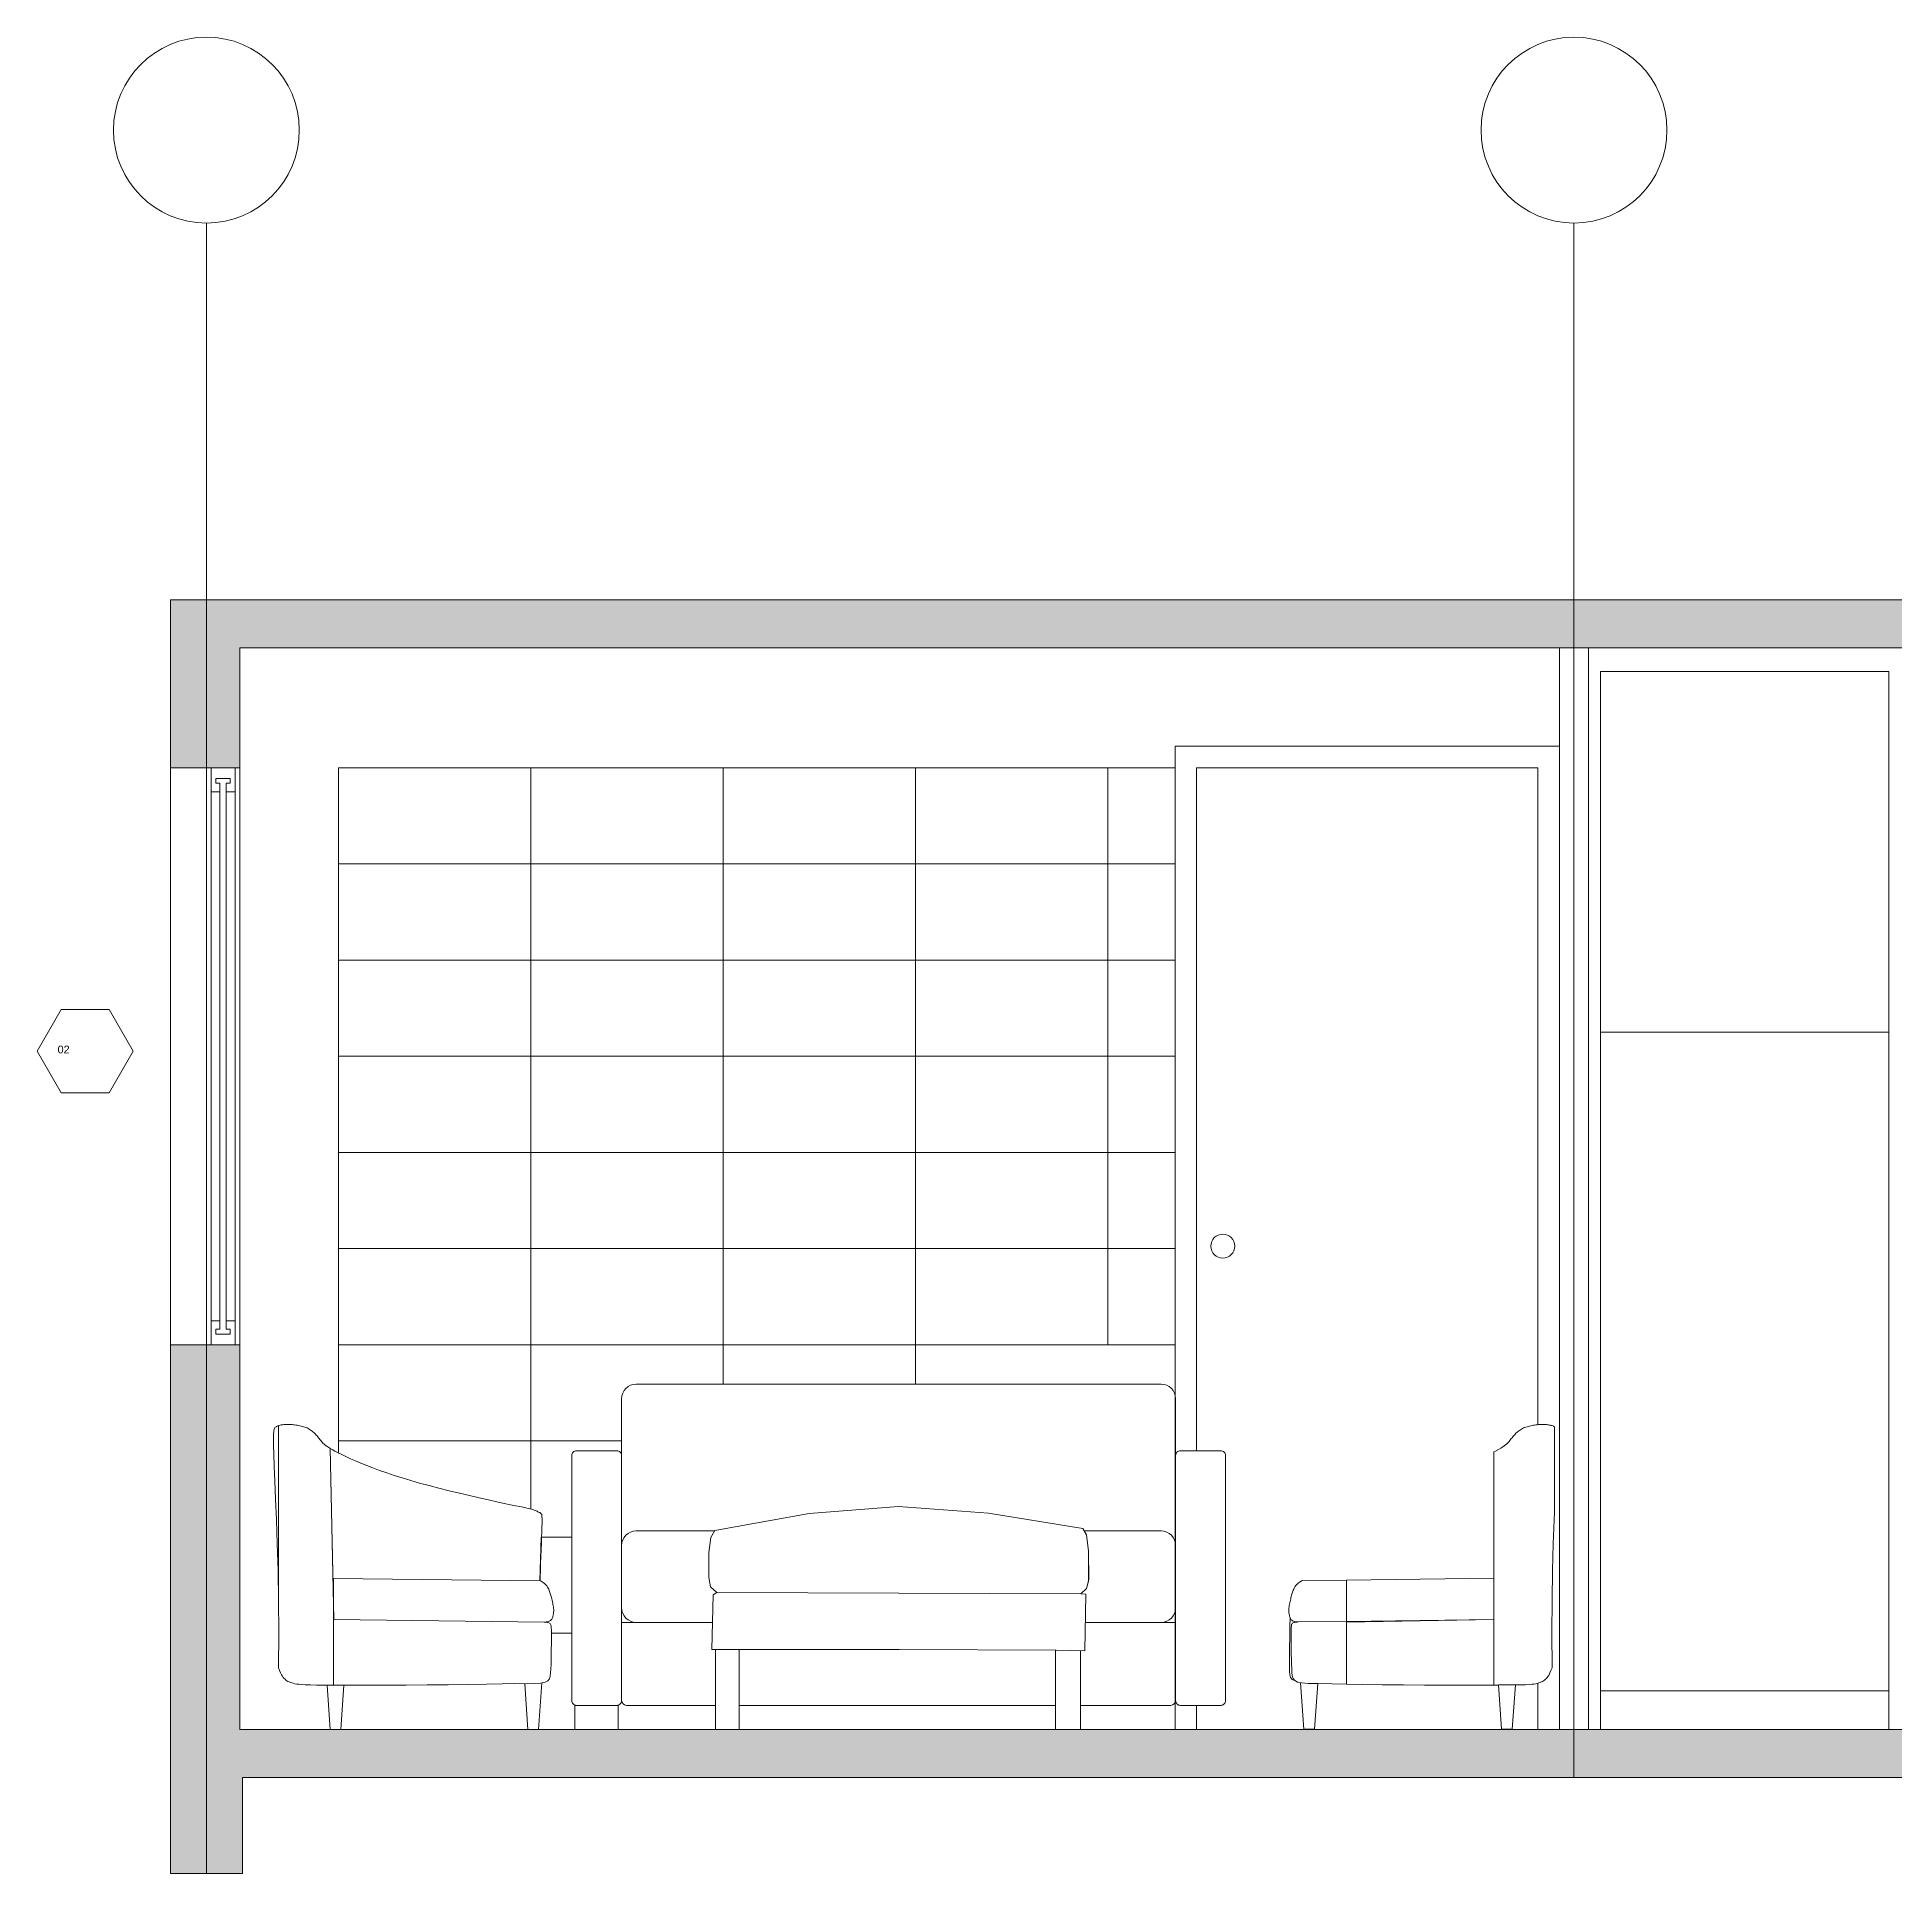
# Model space of a CAD drawing. Header units: centimetres. Extents: x -16179 to 12840, y -10704 to 3856.
# Drawn here: x -8475.9 to -8089.4, y -7590.4 to -7208.2 of the extents above; entities that cross this region are included whole.
import ezdxf

# ---------------------------------------------------------------- set-up
doc = ezdxf.new("R2010")
doc.units = ezdxf.units.CM
doc.header["$MEASUREMENT"] = 0
for name, color, linetype, lineweight in [('A-ELEV-MBE1_Num_Penna__7_Num_Penna__7_Num_Penna__7_Num_Penna__7_Num_Penna__7_Num_Penna__7_Num_Penna__7_Num_Penna__7_Num_Penna__7_Num_Penna__7_Num_Penna__7', 7, 'Continuous', 18), ('A-SECT-MCUT_Num_Penna__7_Num_Penna__7_Num_Penna__7_Num_Penna__7_Num_Penna__7_Num_Penna__7_Num_Penna__7_Num_Penna__7_Num_Penna__7_Num_Penna__7', 7, 'Continuous', 18), ('AA - linee quote_Num_Penna__3_Num_Penna__3_Num_Penna__3_Num_Penna__3_Num_Penna__3_Num_Penna__3_Num_Penna__3_Num_Penna__3_Num_Penna__3_Num_Penna__3', 3, 'Continuous', 18), ('AA - montanti_Num_Penna__7_Num_Penna__7_Num_Penna__7_Num_Penna__7_Num_Penna__7_Num_Penna__7_Num_Penna__7_Num_Penna__7_Num_Penna__7_Num_Penna__7', 7, 'Continuous', 18), ('AA - pareti sezionate_Num_Penna__7_Num_Penna__7_Num_Penna__7_Num_Penna__7_Num_Penna__7_Num_Penna__7_Num_Penna__7_Num_Penna__7_Num_Penna__7_Num_Penna__7', 7, 'Continuous', 18), ('AA - perimetri giardino_Num_Penna__6_Num_Penna__6_Num_Penna__6_Num_Penna__6_Num_Penna__6_Num_Penna__6_Num_Penna__6_Num_Penna__6_Num_Penna__6_Num_Penna__6', 6, 'Continuous', 18), ('AA - serramenti e porte_Num_Penna__4_Num_Penna__4_Num_Penna__4_Num_Penna__4_Num_Penna__4_Num_Penna__4_Num_Penna__4_Num_Penna__4_Num_Penna__4_Num_Penna__4', 4, 'Continuous', 18), ('AA - struttura finestre_Num_Penna__6_Num_Penna__6_Num_Penna__6_Num_Penna__6_Num_Penna__6_Num_Penna__6_Num_Penna__6_Num_Penna__6_Num_Penna__6_Num_Penna__6', 6, 'Continuous', 18), ('AA pareti non sezionate_Num_Penna__2_Num_Penna__2_Num_Penna__2_Num_Penna__2_Num_Penna__2_Num_Penna__2_Num_Penna__2_Num_Penna__2_Num_Penna__2_Num_Penna__2', 2, 'Continuous', 18), ('AA- arredo_Num_Penna__8_Num_Penna__8_Num_Penna__8_Num_Penna__8_Num_Penna__8_Num_Penna__8_Num_Penna__8_Num_Penna__8_Num_Penna__8_Num_Penna__8', 8, 'Continuous', 18), ('SEZIONE ARREDO_Num_Penna__11_Num_Penna__7_Num_Penna__7_Num_Penna__7_Num_Penna__7_Num_Penna__7_Num_Penna__7_Num_Penna__7_Num_Penna__7_Num_Penna__7', 7, 'Continuous', 18), ('SEZIONE ARREDO_Num_Penna__1_Num_Penna__255_Num_Penna__255_Num_Penna__255_Num_Penna__255_Num_Penna__255_Num_Penna__255_Num_Penna__255_Num_Penna__255_Num_Penna__255', 255, 'Continuous', 18), ('SEZIONE ARREDO_Num_Penna__2_Num_Penna__10_Num_Penna__252_Num_Penna__252_Num_Penna__252_Num_Penna__252_Num_Penna__252_Num_Penna__252_Num_Penna__252_Num_Penna__252_Num_Penna__252', 252, 'Continuous', 18)]:
    doc.layers.add(name, color=color, linetype=linetype, lineweight=lineweight)
doc.styles.add('GENERATED_STYLE_1', font='Arial.ttf')

msp = doc.modelspace()

# ---------------------------------------------------------------- hatches: boundary and pattern name
at = {"layer": 'SEZIONE ARREDO_Num_Penna__11_Num_Penna__7_Num_Penna__7_Num_Penna__7_Num_Penna__7_Num_Penna__7_Num_Penna__7_Num_Penna__7_Num_Penna__7_Num_Penna__7', "linetype": 'Continuous', "lineweight": 18}
msp.add_hatch(color=7, dxfattribs=at).paths.add_polyline_path([(-8448.16, -7590.18), (-8433.16, -7590.18), (-8433.16, -7570.18), (-7556.16, -7570.18), (-7556.16, -7590.43), (-7541.16, -7590.43), (-7541.16, -7325.25), (-8448.16, -7325.25), (-8448.16, -7360.18), (-8433.7, -7360.18), (-8433.7, -7335.25), (-7555.16, -7335.25), (-7555.16, -7560.18), (-8433.7, -7560.18), (-8433.7, -7480.18), (-8448.16, -7480.18)])

# ---------------------------------------------------------------- linework, layer by layer
at = {"layer": 'A-ELEV-MBE1_Num_Penna__7_Num_Penna__7_Num_Penna__7_Num_Penna__7_Num_Penna__7_Num_Penna__7_Num_Penna__7_Num_Penna__7_Num_Penna__7_Num_Penna__7_Num_Penna__7', "color": 7, "linetype": 'Continuous', "lineweight": 18, "flags": 128}
msp.add_lwpolyline([(-8364.66, -7540.18), (-8368.97, -7540.18)], dxfattribs=at)
at = {"layer": 'A-SECT-MCUT_Num_Penna__7_Num_Penna__7_Num_Penna__7_Num_Penna__7_Num_Penna__7_Num_Penna__7_Num_Penna__7_Num_Penna__7_Num_Penna__7_Num_Penna__7', "color": 7, "linetype": 'Continuous', "lineweight": 18, "flags": 128}
msp.add_lwpolyline([(-8433.16, -7560.18), (-8433.7, -7560.18)], dxfattribs=at)
at = {"layer": 'AA - linee quote_Num_Penna__3_Num_Penna__3_Num_Penna__3_Num_Penna__3_Num_Penna__3_Num_Penna__3_Num_Penna__3_Num_Penna__3_Num_Penna__3_Num_Penna__3', "color": 3, "linetype": 'Continuous', "lineweight": 18}
for p, q in [((-8440.66, -7590.18), (-8440.66, -7246.9)), ((-8156.16, -7570.18), (-8156.16, -7246.9))]:
    msp.add_line(p, q, dxfattribs=at)
at = {"layer": 'AA - linee quote_Num_Penna__3_Num_Penna__3_Num_Penna__3_Num_Penna__3_Num_Penna__3_Num_Penna__3_Num_Penna__3_Num_Penna__3_Num_Penna__3_Num_Penna__3', "color": 3, "linetype": 'Continuous', "lineweight": 18, "flags": 128}
msp.add_lwpolyline([(-8455.87, -7419.11), (-8460.87, -7410.45), (-8470.87, -7410.45), (-8475.87, -7419.11), (-8470.87, -7427.77), (-8460.87, -7427.77)], close=True, dxfattribs=at)
at = {"layer": 'AA - linee quote_Num_Penna__3_Num_Penna__3_Num_Penna__3_Num_Penna__3_Num_Penna__3_Num_Penna__3_Num_Penna__3_Num_Penna__3_Num_Penna__3_Num_Penna__3', "color": 3, "linetype": 'Continuous', "lineweight": 18}
for centre in [(-8440.66, -7227.57), (-8156.16, -7227.57)]:
    msp.add_circle(centre, 19.33, dxfattribs=at)
at = {"layer": 'AA - montanti_Num_Penna__7_Num_Penna__7_Num_Penna__7_Num_Penna__7_Num_Penna__7_Num_Penna__7_Num_Penna__7_Num_Penna__7_Num_Penna__7_Num_Penna__7', "color": 7, "linetype": 'Continuous', "lineweight": 18}
for p, q in [((-8439.7, -7365.18), (-8439.7, -7360.18)), ((-8434.7, -7365.18), (-8434.7, -7360.18)), ((-8437.85, -7365.18), (-8439.7, -7365.18)), ((-8434.7, -7365.18), (-8436.55, -7365.18)), ((-8437.85, -7475.18), (-8439.7, -7475.18)), ((-8439.7, -7475.18), (-8439.7, -7480.18)), ((-8434.7, -7475.18), (-8436.55, -7475.18)), ((-8434.7, -7480.18), (-8434.7, -7475.18))]:
    msp.add_line(p, q, dxfattribs=at)
at = {"layer": 'AA - pareti sezionate_Num_Penna__7_Num_Penna__7_Num_Penna__7_Num_Penna__7_Num_Penna__7_Num_Penna__7_Num_Penna__7_Num_Penna__7_Num_Penna__7_Num_Penna__7', "color": 7, "linetype": 'Continuous', "lineweight": 18}
for p, q in [((-7843.16, -7325.25), (-8448.16, -7325.25)), ((-8448.16, -7325.25), (-8448.16, -7360.18)), ((-8433.7, -7335.25), (-8433.7, -7360.18)), ((-8433.16, -7335.25), (-7858.16, -7335.25)), ((-8433.7, -7360.18), (-8448.16, -7360.18)), ((-8433.7, -7480.18), (-8448.16, -7480.18)), ((-8448.16, -7480.18), (-8448.16, -7560.18)), ((-8433.7, -7560.18), (-8433.7, -7480.18)), ((-8425.79, -7497.05), (-8425.65, -7497)), ((-8425.65, -7497), (-8425.49, -7496.95)), ((-8425.49, -7496.95), (-8425.32, -7496.91)), ((-8425.32, -7496.91), (-8425.14, -7496.87)), ((-8425.14, -7496.87), (-8424.94, -7496.84)), ((-8424.94, -7496.84), (-8424.74, -7496.81)), ((-8424.74, -7496.81), (-8424.52, -7496.79)), ((-8424.52, -7496.79), (-8424.3, -7496.77)), ((-8424.3, -7496.77), (-8424.07, -7496.76)), ((-8424.07, -7496.76), (-8423.83, -7496.75)), ((-8423.83, -7496.75), (-8423.59, -7496.75)), ((-8423.59, -7496.75), (-8423.34, -7496.76)), ((-8423.34, -7496.76), (-8423.08, -7496.77)), ((-8423.08, -7496.77), (-8422.83, -7496.79)), ((-8422.83, -7496.79), (-8422.57, -7496.81)), ((-8422.57, -7496.81), (-8422.3, -7496.85)), ((-8422.3, -7496.85), (-8422.04, -7496.88)), ((-8422.04, -7496.88), (-8421.77, -7496.93)), ((-8421.77, -7496.93), (-8421.5, -7496.98)), ((-8421.5, -7496.98), (-8421.24, -7497.03)), ((-8421.24, -7497.03), (-8420.97, -7497.09)), ((-8420.97, -7497.09), (-8420.71, -7497.16)), ((-8420.71, -7497.16), (-8420.45, -7497.23)), ((-8420.45, -7497.23), (-8420.2, -7497.31)), ((-8420.2, -7497.31), (-8419.95, -7497.4)), ((-8419.95, -7497.4), (-8419.71, -7497.5)), ((-8419.71, -7497.5), (-8419.48, -7497.61)), ((-8419.48, -7497.61), (-8419.27, -7497.73)), ((-8419.27, -7497.73), (-8419.06, -7497.85)), ((-8419.06, -7497.85), (-8418.86, -7497.99)), ((-8418.86, -7497.99), (-8418.67, -7498.13)), ((-8418.67, -7498.13), (-8418.49, -7498.29)), ((-8418.49, -7498.29), (-8418.32, -7498.45)), ((-8418.32, -7498.45), (-8418.15, -7498.61)), ((-8418.15, -7498.61), (-8417.98, -7498.79)), ((-8417.98, -7498.79), (-8417.82, -7498.97)), ((-8417.82, -7498.97), (-8417.65, -7499.15)), ((-8417.65, -7499.15), (-8417.5, -7499.34)), ((-8417.5, -7499.34), (-8417.34, -7499.53)), ((-8417.34, -7499.53), (-8417.18, -7499.72)), ((-8417.18, -7499.72), (-8417.03, -7499.91)), ((-8417.03, -7499.91), (-8416.88, -7500.1)), ((-8416.88, -7500.1), (-8416.73, -7500.28)), ((-8416.73, -7500.28), (-8416.57, -7500.45)), ((-8416.57, -7500.45), (-8416.41, -7500.63)), ((-8416.41, -7500.63), (-8416.22, -7500.8)), ((-8416.22, -7500.8), (-8415.99, -7500.99)), ((-8415.99, -7500.99), (-8415.72, -7501.2)), ((-8415.72, -7501.2), (-8415.39, -7501.43)), ((-8415.39, -7501.43), (-8414.98, -7501.68)), ((-8370.05, -7530.11), (-8370.3, -7529.87)), ((-8425.61, -7540.08), (-8425.66, -7533.33)), ((-8425.65, -7547.4), (-8425.61, -7540.08)), ((-8425.43, -7547.96), (-8425.65, -7547.4)), ((-8425.22, -7548.43), (-8425.43, -7547.96)), ((-8425.03, -7548.81), (-8425.22, -7548.43)), ((-8424.85, -7549.12), (-8425.03, -7548.81)), ((-8424.67, -7549.38), (-8424.85, -7549.12)), ((-8424.48, -7549.59), (-8424.67, -7549.38)), ((-8424.3, -7549.77), (-8424.48, -7549.59)), ((-8424.11, -7549.92), (-8424.3, -7549.77)), ((-8423.91, -7550.06), (-8424.11, -7549.92)), ((-8423.69, -7550.19), (-8423.91, -7550.06)), ((-8423.45, -7550.31), (-8423.69, -7550.19)), ((-8423.19, -7550.42), (-8423.45, -7550.31)), ((-8422.91, -7550.52), (-8423.19, -7550.42)), ((-8422.59, -7550.6), (-8422.91, -7550.52)), ((-8422.25, -7550.68), (-8422.59, -7550.6)), ((-8421.86, -7550.75), (-8422.25, -7550.68)), ((-8421.42, -7550.81), (-8421.86, -7550.75)), ((-8420.87, -7550.86), (-8421.42, -7550.81)), ((-8420.12, -7550.9), (-8420.87, -7550.86)), ((-8419.1, -7550.93), (-8420.12, -7550.9)), ((-8417.73, -7550.96), (-8419.1, -7550.93)), ((-8415.95, -7550.97), (-8417.73, -7550.96)), ((-8413.66, -7550.98), (-8415.95, -7550.97)), ((-8410.8, -7550.99), (-8413.66, -7550.98)), ((-8407.33, -7550.98), (-8410.8, -7550.99)), ((-8403.38, -7550.97), (-8407.33, -7550.98)), ((-8399.12, -7550.96), (-8403.38, -7550.97)), ((-8394.72, -7550.93), (-8399.12, -7550.96)), ((-8390.35, -7550.89), (-8394.72, -7550.93)), ((-8386.19, -7550.84), (-8390.35, -7550.89)), ((-8382.39, -7550.79), (-8386.19, -7550.84)), ((-8379.14, -7550.72), (-8382.39, -7550.79)), ((-8376.55, -7550.63), (-8379.14, -7550.72)), ((-8448.16, -7590.18), (-8448.16, -7560.18)), ((-8433.16, -7570.18), (-8433.16, -7590.18)), ((-8433.16, -7590.18), (-8448.16, -7590.18)), ((-8433.66, -7590.18), (-8447.66, -7590.18))]:
    msp.add_line(p, q, dxfattribs=at)
at = {"layer": 'AA - pareti sezionate_Num_Penna__7_Num_Penna__7_Num_Penna__7_Num_Penna__7_Num_Penna__7_Num_Penna__7_Num_Penna__7_Num_Penna__7_Num_Penna__7_Num_Penna__7', "color": 7, "linetype": 'Continuous', "lineweight": 18, "flags": 128}
for points in [[(-8433.7, -7560.18), (-7555.16, -7560.18)], [(-7858.16, -7570.18), (-8433.16, -7570.18)]]:
    msp.add_lwpolyline(points, dxfattribs=at)
at = {"layer": 'AA - perimetri giardino_Num_Penna__6_Num_Penna__6_Num_Penna__6_Num_Penna__6_Num_Penna__6_Num_Penna__6_Num_Penna__6_Num_Penna__6_Num_Penna__6_Num_Penna__6', "color": 6, "linetype": 'Continuous', "lineweight": 18}
for p, q in [((-8414.13, -7537.34), (-8414.92, -7501.72)), ((-8172.8, -7502.47), (-8172.8, -7537.35)), ((-8371.21, -7529.29), (-8414.2, -7528.77)), ((-8371.21, -7529.29), (-8414.2, -7528.77)), ((-8369.84, -7530.35), (-8370.05, -7530.11)), ((-8369.68, -7530.59), (-8369.84, -7530.35)), ((-8369.55, -7530.83), (-8369.68, -7530.59)), ((-8369.44, -7531.05), (-8369.55, -7530.83)), ((-8369.35, -7531.27), (-8369.44, -7531.05)), ((-8369.26, -7531.48), (-8369.35, -7531.27)), ((-8369.19, -7531.69), (-8369.26, -7531.48)), ((-8369.12, -7531.89), (-8369.19, -7531.69)), ((-8369.05, -7532.1), (-8369.12, -7531.89)), ((-8368.99, -7532.32), (-8369.05, -7532.1)), ((-8368.93, -7532.55), (-8368.99, -7532.32)), ((-8368.87, -7532.8), (-8368.93, -7532.55)), ((-8368.81, -7533.06), (-8368.87, -7532.8)), ((-8368.74, -7533.34), (-8368.81, -7533.06)), ((-8368.67, -7533.62), (-8368.74, -7533.34)), ((-8368.61, -7533.91), (-8368.67, -7533.62)), ((-8368.56, -7534.2), (-8368.61, -7533.91)), ((-8368.5, -7534.48), (-8368.56, -7534.2)), ((-8368.46, -7534.75), (-8368.5, -7534.48)), ((-8368.43, -7535), (-8368.46, -7534.75)), ((-8368.44, -7535.99), (-8368.42, -7535.82)), ((-8368.41, -7535.23), (-8368.43, -7535)), ((-8368.42, -7535.82), (-8368.41, -7535.63)), ((-8368.4, -7535.44), (-8368.41, -7535.23)), ((-8368.41, -7535.63), (-8368.4, -7535.44)), ((-8370.39, -7537.87), (-8414.13, -7537.34)), ((-8414.13, -7537.34), (-8370.39, -7537.87)), ((-8370.39, -7537.87), (-8370.35, -7537.87)), ((-8370.35, -7537.87), (-8370.26, -7537.87)), ((-8370.26, -7537.87), (-8370.13, -7537.86)), ((-8370.13, -7537.86), (-8369.96, -7537.84)), ((-8369.96, -7537.84), (-8369.77, -7537.81)), ((-8369.77, -7537.81), (-8369.57, -7537.77)), ((-8369.57, -7537.77), (-8369.38, -7537.71)), ((-8369.38, -7537.71), (-8369.2, -7537.63)), ((-8369.2, -7537.63), (-8369.05, -7537.53)), ((-8369.05, -7537.53), (-8368.93, -7537.42)), ((-8368.93, -7537.42), (-8368.82, -7537.28)), ((-8368.82, -7537.28), (-8368.74, -7537.13)), ((-8368.74, -7537.13), (-8368.67, -7536.98)), ((-8368.67, -7536.98), (-8368.62, -7536.81)), ((-8368.62, -7536.81), (-8368.57, -7536.65)), ((-8368.57, -7536.65), (-8368.53, -7536.48)), ((-8368.53, -7536.48), (-8368.5, -7536.32)), ((-8368.5, -7536.32), (-8368.46, -7536.16)), ((-8368.46, -7536.16), (-8368.44, -7535.99)), ((-8203.45, -7537.85), (-8172.8, -7537.35))]:
    msp.add_line(p, q, dxfattribs=at)
at = {"layer": 'AA - perimetri giardino_Num_Penna__6_Num_Penna__6_Num_Penna__6_Num_Penna__6_Num_Penna__6_Num_Penna__6_Num_Penna__6_Num_Penna__6_Num_Penna__6_Num_Penna__6', "color": 6, "linetype": 'Continuous', "lineweight": 18, "flags": 128}
for points in [[(-8425.69, -7531.29), (-8425.66, -7533.33), (-8425.61, -7540.08), (-8425.65, -7547.4), (-8425.43, -7547.96), (-8425.22, -7548.43), (-8425.03, -7548.81), (-8424.85, -7549.12), (-8424.67, -7549.38), (-8424.48, -7549.59), (-8424.3, -7549.77), (-8424.11, -7549.92), (-8423.91, -7550.06), (-8423.69, -7550.19), (-8423.45, -7550.31), (-8423.19, -7550.42), (-8422.91, -7550.52), (-8422.59, -7550.6), (-8422.25, -7550.68), (-8421.86, -7550.75), (-8421.42, -7550.81), (-8420.87, -7550.86), (-8420.12, -7550.9), (-8419.1, -7550.93), (-8417.73, -7550.96), (-8415.95, -7550.97), (-8414.2, -7550.98), (-8414.2, -7534.28), (-8414.92, -7501.72), (-8414.98, -7501.68), (-8415.39, -7501.43), (-8415.72, -7501.2), (-8415.99, -7500.99), (-8416.22, -7500.8), (-8416.41, -7500.63), (-8416.57, -7500.45), (-8416.73, -7500.28), (-8416.88, -7500.1), (-8417.03, -7499.91), (-8417.18, -7499.72), (-8417.34, -7499.53), (-8417.5, -7499.34), (-8417.65, -7499.15), (-8417.82, -7498.97), (-8417.98, -7498.79), (-8418.15, -7498.61), (-8418.32, -7498.45), (-8418.49, -7498.29), (-8418.67, -7498.13), (-8418.86, -7497.99), (-8419.06, -7497.85), (-8419.27, -7497.73), (-8419.48, -7497.61), (-8419.71, -7497.5), (-8419.95, -7497.4), (-8420.2, -7497.31), (-8420.45, -7497.23), (-8420.71, -7497.16), (-8420.97, -7497.09), (-8421.24, -7497.03), (-8421.5, -7496.98), (-8421.77, -7496.93), (-8422.04, -7496.88), (-8422.3, -7496.85), (-8422.57, -7496.81), (-8422.83, -7496.79), (-8423.08, -7496.77), (-8423.34, -7496.76), (-8423.59, -7496.75), (-8423.83, -7496.75), (-8424.07, -7496.76), (-8424.3, -7496.77), (-8424.52, -7496.79), (-8424.74, -7496.81), (-8424.94, -7496.84), (-8425.14, -7496.87), (-8425.32, -7496.91), (-8425.49, -7496.95), (-8425.65, -7497), (-8425.69, -7497.02)], [(-8168.35, -7550.94), (-8168.35, -7550.95), (-8167.28, -7550.94), (-8166.26, -7550.9), (-8165.51, -7550.86), (-8164.96, -7550.81), (-8164.52, -7550.75), (-8164.13, -7550.68), (-8163.79, -7550.61), (-8163.47, -7550.52), (-8163.19, -7550.42), (-8162.93, -7550.31), (-8162.69, -7550.19), (-8162.47, -7550.06), (-8162.27, -7549.92), (-8162.08, -7549.77), (-8161.9, -7549.59), (-8161.71, -7549.38), (-8161.53, -7549.13), (-8161.35, -7548.81), (-8161.16, -7548.43), (-8160.95, -7547.96), (-8160.73, -7547.41), (-8160.77, -7540.08), (-8160.72, -7533.33), (-8160.62, -7527.16), (-8160.47, -7521.59), (-8160.3, -7516.62), (-8160.24, -7515.11), (-8160.24, -7497.23), (-8160.32, -7497.18), (-8160.45, -7497.11), (-8160.59, -7497.05), (-8160.74, -7497), (-8160.89, -7496.95), (-8161.06, -7496.91), (-8161.24, -7496.88), (-8161.44, -7496.84), (-8161.64, -7496.81), (-8161.86, -7496.79), (-8162.08, -7496.77), (-8162.31, -7496.76), (-8162.55, -7496.75), (-8162.79, -7496.75), (-8163.04, -7496.76), (-8163.3, -7496.77), (-8163.55, -7496.79), (-8163.81, -7496.82), (-8164.08, -7496.85), (-8164.34, -7496.89), (-8164.61, -7496.93), (-8164.88, -7496.98), (-8165.14, -7497.03), (-8165.41, -7497.09), (-8165.67, -7497.16), (-8165.93, -7497.23), (-8166.18, -7497.32), (-8166.43, -7497.41), (-8166.67, -7497.5), (-8166.9, -7497.61), (-8167.11, -7497.73), (-8167.32, -7497.86), (-8167.52, -7497.99), (-8167.71, -7498.13), (-8167.89, -7498.29), (-8168.06, -7498.45), (-8168.23, -7498.61), (-8168.4, -7498.79), (-8168.56, -7498.97), (-8168.73, -7499.15), (-8168.88, -7499.34), (-8169.04, -7499.53), (-8169.2, -7499.72), (-8169.35, -7499.91), (-8169.5, -7500.1), (-8169.65, -7500.28), (-8169.81, -7500.45), (-8169.97, -7500.63), (-8170.16, -7500.81), (-8170.39, -7501), (-8170.66, -7501.2), (-8170.99, -7501.43), (-8171.4, -7501.68), (-8171.88, -7501.97), (-8172.46, -7502.29), (-8172.8, -7502.47), (-8172.8, -7528.7), (-8172.8, -7537.35), (-8172.8, -7550.99), (-8172.72, -7550.99), (-8171.85, -7550.98), (-8171.85, -7550.95)], [(-8296.66, -7513.82), (-8315.3, -7515.26), (-8334.9, -7518.82), (-8335.72, -7520.26), (-8336.16, -7523.39), (-8336.16, -7528.59), (-8335.82, -7530.54), (-8334.5, -7531.71), (-8258.76, -7532.01), (-8257.56, -7530.87), (-8257.16, -7529.37), (-8257.16, -7524.45), (-8257.19, -7523.15), (-8257.59, -7519.74), (-8258.34, -7518.37), (-8277.93, -7515.2)], [(-8258.76, -7532.01), (-8334.5, -7531.71), (-8335.26, -7532.2), (-8335.54, -7543.55), (-8296.56, -7543.57), (-8263.89, -7543.69), (-8257.91, -7543.82), (-8257.7, -7532.07), (-8258.74, -7531.99)], [(-8172.8, -7537.35), (-8172.8, -7528.7), (-8203.45, -7529.12), (-8203.45, -7537.72)], [(-8368.9, -7540.18), (-8368.9, -7540.02), (-8368.9, -7539.47), (-8368.92, -7539.04), (-8368.94, -7538.71), (-8368.99, -7538.46), (-8369.05, -7538.29), (-8369.15, -7538.16), (-8369.27, -7538.07), (-8369.42, -7538.01), (-8369.6, -7537.96), (-8369.79, -7537.92), (-8369.97, -7537.9), (-8370.13, -7537.88), (-8370.26, -7537.87), (-8370.35, -7537.87), (-8370.39, -7537.87), (-8414.13, -7537.34), (-8414.2, -7534.28), (-8414.2, -7550.98), (-8413.66, -7550.98), (-8410.8, -7550.99), (-8407.33, -7550.98), (-8403.38, -7550.97), (-8399.12, -7550.96), (-8394.72, -7550.93), (-8390.35, -7550.89), (-8386.19, -7550.84), (-8382.39, -7550.79), (-8379.14, -7550.72), (-8376.55, -7550.63), (-8374.21, -7550.68), (-8372.43, -7550.66), (-8371.13, -7550.56), (-8370.22, -7550.37), (-8369.64, -7550.07), (-8369.3, -7549.65), (-8369.13, -7549.1), (-8369.05, -7548.42), (-8369, -7547.59), (-8368.97, -7546.64), (-8368.94, -7545.62), (-8368.92, -7544.56), (-8368.91, -7543.5), (-8368.9, -7542.48), (-8368.9, -7541.54), (-8368.9, -7540.71)], [(-8172.8, -7537.35), (-8203.45, -7537.72), (-8203.45, -7550.8), (-8200.19, -7550.85), (-8196.03, -7550.89), (-8191.66, -7550.93), (-8187.26, -7550.96), (-8183, -7550.98), (-8179.05, -7550.99), (-8175.58, -7550.99), (-8172.8, -7550.99)]]:
    msp.add_lwpolyline(points, close=True, dxfattribs=at)
for points in [[(-8334.5, -7531.71), (-8335.82, -7530.54), (-8336.16, -7528.59), (-8336.16, -7523.39), (-8335.72, -7520.26), (-8334.9, -7518.82), (-8315.3, -7515.26), (-8296.66, -7513.82), (-8277.93, -7515.2), (-8258.34, -7518.37), (-8257.59, -7519.74), (-8257.19, -7523.15), (-8257.07, -7529.02), (-8257.56, -7530.87), (-8258.76, -7532.01), (-8334.5, -7531.71), (-8335.26, -7532.2), (-8335.54, -7543.55), (-8296.56, -7543.57), (-8263.89, -7543.69), (-8257.91, -7543.82), (-8257.7, -7532.07), (-8258.74, -7531.99)], [(-8376.55, -7550.63), (-8374.21, -7550.68), (-8372.43, -7550.66), (-8371.13, -7550.56), (-8370.22, -7550.37), (-8369.64, -7550.07), (-8369.3, -7549.65), (-8369.13, -7549.1), (-8369.05, -7548.42), (-8369, -7547.59), (-8368.97, -7546.64), (-8368.94, -7545.62), (-8368.92, -7544.56), (-8368.91, -7543.5), (-8368.9, -7542.48), (-8368.9, -7541.54), (-8368.9, -7540.71), (-8368.9, -7540.02), (-8368.9, -7539.47), (-8368.92, -7539.04), (-8368.94, -7538.71), (-8368.99, -7538.46), (-8369.05, -7538.29), (-8369.15, -7538.16), (-8369.27, -7538.07), (-8369.42, -7538.01), (-8369.6, -7537.96), (-8369.79, -7537.92), (-8369.97, -7537.9), (-8370.13, -7537.88), (-8370.26, -7537.87), (-8370.35, -7537.87), (-8370.39, -7537.87), (-8370.35, -7537.87), (-8370.26, -7537.87), (-8370.13, -7537.86), (-8369.96, -7537.84), (-8369.77, -7537.81), (-8369.57, -7537.77), (-8369.38, -7537.71), (-8369.2, -7537.63), (-8369.05, -7537.53), (-8368.93, -7537.42), (-8368.82, -7537.28), (-8368.74, -7537.13), (-8368.67, -7536.98), (-8368.62, -7536.81), (-8368.57, -7536.65), (-8368.53, -7536.48), (-8368.5, -7536.32), (-8368.46, -7536.16), (-8368.44, -7535.99), (-8368.42, -7535.82), (-8368.41, -7535.63), (-8368.4, -7535.44), (-8368.41, -7535.23), (-8368.43, -7535), (-8368.46, -7534.75), (-8368.5, -7534.48), (-8368.56, -7534.2), (-8368.61, -7533.91), (-8368.67, -7533.62), (-8368.74, -7533.34), (-8368.81, -7533.06), (-8368.87, -7532.8), (-8368.93, -7532.55), (-8368.99, -7532.32), (-8369.05, -7532.1), (-8369.12, -7531.89), (-8369.19, -7531.69), (-8369.26, -7531.48), (-8369.35, -7531.27), (-8369.44, -7531.05), (-8369.55, -7530.83), (-8369.68, -7530.59), (-8369.84, -7530.35), (-8370.05, -7530.11), (-8370.3, -7529.87), (-8370.61, -7529.63), (-8370.99, -7529.39), (-8371.21, -7529.29)]]:
    msp.add_lwpolyline(points, dxfattribs=at)
at = {"layer": 'AA - serramenti e porte_Num_Penna__4_Num_Penna__4_Num_Penna__4_Num_Penna__4_Num_Penna__4_Num_Penna__4_Num_Penna__4_Num_Penna__4_Num_Penna__4_Num_Penna__4', "color": 4, "linetype": 'Continuous', "lineweight": 18}
for p, q in [((-8239.16, -7355.68), (-8239.16, -7560.18)), ((-8159.16, -7355.68), (-8239.16, -7355.68)), ((-8163.66, -7360.18), (-8234.66, -7360.18)), ((-8185.16, -7360.18), (-8234.66, -7360.18)), ((-8234.66, -7502.22), (-8234.66, -7360.18)), ((-8163.66, -7496.8), (-8163.66, -7360.18)), ((-8439.7, -7365.18), (-8439.7, -7475.18)), ((-8434.7, -7365.18), (-8434.7, -7475.18)), ((-8163.66, -7560.18), (-8163.66, -7550.57)), ((-8234.67, -7560.18), (-8234.67, -7555.19))]:
    msp.add_line(p, q, dxfattribs=at)
msp.add_circle((-8229.22, -7459.68), 2.5, dxfattribs=at)
at = {"layer": 'AA - struttura finestre_Num_Penna__6_Num_Penna__6_Num_Penna__6_Num_Penna__6_Num_Penna__6_Num_Penna__6_Num_Penna__6_Num_Penna__6_Num_Penna__6_Num_Penna__6', "color": 6, "linetype": 'Continuous', "lineweight": 18}
for p, q in [((-8437.2, -7362.41), (-8438.68, -7362.41)), ((-8438.68, -7362.41), (-8438.68, -7363.42)), ((-8438.68, -7363.42), (-8437.85, -7363.42)), ((-8437.85, -7363.42), (-8437.85, -7365.18)), ((-8437.85, -7365.18), (-8437.85, -7475.18)), ((-8437.2, -7362.41), (-8435.72, -7362.41)), ((-8435.72, -7363.42), (-8436.55, -7363.42)), ((-8436.55, -7363.42), (-8436.55, -7365.18)), ((-8436.55, -7475.18), (-8436.55, -7365.18)), ((-8435.72, -7362.41), (-8435.72, -7363.42)), ((-8438.68, -7476.95), (-8437.85, -7476.95)), ((-8437.85, -7476.95), (-8437.85, -7475.18)), ((-8436.55, -7476.95), (-8436.55, -7475.18)), ((-8435.72, -7476.95), (-8436.55, -7476.95)), ((-8435.72, -7477.96), (-8435.72, -7476.95)), ((-8437.2, -7477.96), (-8438.68, -7477.96)), ((-8437.2, -7477.96), (-8435.72, -7477.96))]:
    msp.add_line(p, q, dxfattribs=at)
at = {"layer": 'AA pareti non sezionate_Num_Penna__2_Num_Penna__2_Num_Penna__2_Num_Penna__2_Num_Penna__2_Num_Penna__2_Num_Penna__2_Num_Penna__2_Num_Penna__2_Num_Penna__2', "color": 2, "linetype": 'Continuous', "lineweight": 18}
for p, q in [((-8159.16, -7335.25), (-8159.16, -7560.18)), ((-8153.16, -7335.25), (-8153.16, -7560.18))]:
    msp.add_line(p, q, dxfattribs=at)
at = {"layer": 'AA- arredo_Num_Penna__8_Num_Penna__8_Num_Penna__8_Num_Penna__8_Num_Penna__8_Num_Penna__8_Num_Penna__8_Num_Penna__8_Num_Penna__8_Num_Penna__8', "color": 8, "linetype": 'Continuous', "lineweight": 18}
for p, q in [((-8150.66, -7340.18), (-8150.66, -7560.18)), ((-8090.66, -7340.18), (-8150.66, -7340.18)), ((-8090.66, -7340.18), (-8090.66, -7560.18)), ((-8448.16, -7360.18), (-8448.16, -7480.18)), ((-8433.7, -7360.18), (-8433.7, -7480.18)), ((-8090.66, -7415.18), (-8150.66, -7415.18)), ((-8426.29, -7497.34), (-8426.17, -7497.25)), ((-8426.17, -7497.25), (-8426.06, -7497.17)), ((-8426.06, -7497.17), (-8425.93, -7497.11)), ((-8425.93, -7497.11), (-8425.79, -7497.05)), ((-8426.71, -7499.76), (-8426.69, -7498.79)), ((-8426.7, -7501.15), (-8426.71, -7499.76)), ((-8426.69, -7498.79), (-8426.64, -7498.16)), ((-8426.64, -7498.16), (-8426.57, -7497.77)), ((-8426.57, -7497.77), (-8426.49, -7497.55)), ((-8426.49, -7497.55), (-8426.39, -7497.43)), ((-8426.39, -7497.43), (-8426.29, -7497.34)), ((-8426.65, -7503.02), (-8426.7, -7501.15)), ((-8426.56, -7505.46), (-8426.65, -7503.02)), ((-8414.98, -7501.68), (-8414.5, -7501.96)), ((-8414.5, -7501.96), (-8413.92, -7502.29)), ((-8413.92, -7502.29), (-8413.25, -7502.64)), ((-8413.25, -7502.64), (-8412.48, -7503.03)), ((-8412.48, -7503.03), (-8411.62, -7503.45)), ((-8411.62, -7503.45), (-8410.68, -7503.89)), ((-8410.68, -7503.89), (-8409.64, -7504.35)), ((-8409.64, -7504.35), (-8408.51, -7504.82)), ((-8408.51, -7504.82), (-8407.3, -7505.31)), ((-8426.42, -7508.55), (-8426.56, -7505.46)), ((-8426.26, -7512.27), (-8426.42, -7508.55)), ((-8407.3, -7505.31), (-8406.01, -7505.81)), ((-8406.01, -7505.81), (-8404.62, -7506.32)), ((-8404.62, -7506.32), (-8403.15, -7506.83)), ((-8403.15, -7506.83), (-8401.58, -7507.36)), ((-8401.58, -7507.36), (-8399.92, -7507.88)), ((-8399.92, -7507.88), (-8398.16, -7508.41)), ((-8398.16, -7508.41), (-8396.3, -7508.95)), ((-8426.08, -7516.62), (-8426.26, -7512.27)), ((-8396.3, -7508.95), (-8394.34, -7509.48)), ((-8394.34, -7509.48), (-8392.28, -7510.02)), ((-8392.28, -7510.02), (-8390.17, -7510.55)), ((-8390.17, -7510.55), (-8388.03, -7511.07)), ((-8388.03, -7511.07), (-8385.93, -7511.56)), ((-8385.93, -7511.56), (-8383.9, -7512.03)), ((-8383.9, -7512.03), (-8382, -7512.46)), ((-8382, -7512.46), (-8380.25, -7512.84)), ((-8380.25, -7512.84), (-8378.71, -7513.17)), ((-8378.71, -7513.17), (-8377.42, -7513.45)), ((-8377.42, -7513.45), (-8376.34, -7513.67)), ((-8376.34, -7513.67), (-8375.47, -7513.85)), ((-8375.47, -7513.85), (-8374.76, -7514)), ((-8374.76, -7514), (-8374.19, -7514.12)), ((-8374.19, -7514.12), (-8373.73, -7514.22)), ((-8373.73, -7514.22), (-8373.36, -7514.3)), ((-8373.36, -7514.3), (-8373.04, -7514.38)), ((-8373.04, -7514.38), (-8372.76, -7514.47)), ((-8372.76, -7514.47), (-8372.5, -7514.56)), ((-8372.5, -7514.56), (-8372.26, -7514.65)), ((-8372.26, -7514.65), (-8372.05, -7514.74)), ((-8372.05, -7514.74), (-8371.87, -7514.82)), ((-8371.87, -7514.82), (-8371.7, -7514.91)), ((-8371.7, -7514.91), (-8371.56, -7514.98)), ((-8371.56, -7514.98), (-8371.43, -7515.05)), ((-8371.43, -7515.05), (-8371.33, -7515.11)), ((-8371.33, -7515.11), (-8371.24, -7515.16)), ((-8371.24, -7515.16), (-8371.17, -7515.21)), ((-8371.17, -7515.21), (-8371.11, -7515.25)), ((-8371.11, -7515.25), (-8371.06, -7515.29)), ((-8371.06, -7515.29), (-8371.01, -7515.34)), ((-8371.01, -7515.34), (-8370.98, -7515.39)), ((-8370.98, -7515.39), (-8370.94, -7515.44)), ((-8370.94, -7515.44), (-8370.91, -7515.51)), ((-8370.91, -7515.51), (-8370.89, -7515.6)), ((-8370.89, -7515.6), (-8370.86, -7515.75)), ((-8370.86, -7515.75), (-8370.85, -7515.98)), ((-8370.85, -7515.98), (-8370.84, -7516.31)), ((-8370.84, -7516.31), (-8370.83, -7516.76)), ((-8425.91, -7521.59), (-8426.08, -7516.62)), ((-8370.93, -7520.2), (-8370.98, -7521.44)), ((-8370.89, -7519.08), (-8370.93, -7520.2)), ((-8370.86, -7518.13), (-8370.89, -7519.08)), ((-8370.84, -7517.36), (-8370.86, -7518.13)), ((-8370.83, -7516.76), (-8370.84, -7517.36)), ((-8425.76, -7527.16), (-8425.91, -7521.59)), ((-8371.08, -7524.2), (-8371.13, -7525.65)), ((-8371.03, -7522.79), (-8371.08, -7524.2)), ((-8370.98, -7521.44), (-8371.03, -7522.79)), ((-8425.66, -7533.33), (-8425.76, -7527.16)), ((-8371.17, -7527.1), (-8371.2, -7528.52)), ((-8371.13, -7525.65), (-8371.17, -7527.1)), ((-8371.2, -7528.52), (-8371.21, -7529.29)), ((-8212.69, -7529.25), (-8203.45, -7529.12)), ((-8348.95, -7537.92), (-8354.28, -7537.92)), ((-8244.37, -7537.92), (-8239.04, -7537.92)), ((-8213.51, -7537.84), (-8203.45, -7537.72)), ((-8334.74, -7560.18), (-8334.74, -7543.55)), ((-8329.85, -7543.56), (-8329.85, -7560.18)), ((-8264.01, -7560.25), (-8264.01, -7543.69)), ((-8258.82, -7543.8), (-8258.82, -7560.25)), ((-8209.46, -7550.65), (-8203.45, -7550.8)), ((-8090.66, -7552.18), (-8150.66, -7552.18))]:
    msp.add_line(p, q, dxfattribs=at)
at = {"layer": 'AA- arredo_Num_Penna__8_Num_Penna__8_Num_Penna__8_Num_Penna__8_Num_Penna__8_Num_Penna__8_Num_Penna__8_Num_Penna__8_Num_Penna__8_Num_Penna__8', "color": 8, "linetype": 'Continuous', "lineweight": 18, "flags": 128}
for points in [[(-8373.16, -7360.18), (-8413.16, -7360.18), (-8413.16, -7380.18), (-8373.16, -7380.18)], [(-8333.16, -7360.18), (-8373.16, -7360.18), (-8373.16, -7380.18), (-8333.16, -7380.18)], [(-8293.16, -7360.18), (-8333.16, -7360.18), (-8333.16, -7380.18), (-8293.16, -7380.18)], [(-8253.16, -7360.18), (-8293.16, -7360.18), (-8293.16, -7380.18), (-8253.16, -7380.18)], [(-8373.16, -7380.18), (-8413.16, -7380.18), (-8413.16, -7400.18), (-8373.16, -7400.18)], [(-8333.16, -7380.18), (-8373.16, -7380.18), (-8373.16, -7400.18), (-8333.16, -7400.18)], [(-8293.16, -7380.18), (-8333.16, -7380.18), (-8333.16, -7400.18), (-8293.16, -7400.18)], [(-8253.16, -7380.18), (-8293.16, -7380.18), (-8293.16, -7400.18), (-8253.16, -7400.18)], [(-8373.16, -7400.18), (-8413.16, -7400.18), (-8413.16, -7420.18), (-8373.16, -7420.18)], [(-8333.16, -7400.18), (-8373.16, -7400.18), (-8373.16, -7420.18), (-8333.16, -7420.18)], [(-8293.16, -7400.18), (-8333.16, -7400.18), (-8333.16, -7420.18), (-8293.16, -7420.18)], [(-8253.16, -7400.18), (-8293.16, -7400.18), (-8293.16, -7420.18), (-8253.16, -7420.18)], [(-8373.16, -7420.18), (-8413.16, -7420.18), (-8413.16, -7440.18), (-8373.16, -7440.18)], [(-8333.16, -7420.18), (-8373.16, -7420.18), (-8373.16, -7440.18), (-8333.16, -7440.18)], [(-8293.16, -7420.18), (-8333.16, -7420.18), (-8333.16, -7440.18), (-8293.16, -7440.18)], [(-8253.16, -7420.18), (-8293.16, -7420.18), (-8293.16, -7440.18), (-8253.16, -7440.18)], [(-8373.16, -7440.18), (-8413.16, -7440.18), (-8413.16, -7460.18), (-8373.16, -7460.18)], [(-8333.16, -7440.18), (-8373.16, -7440.18), (-8373.16, -7460.18), (-8333.16, -7460.18)], [(-8293.16, -7440.18), (-8333.16, -7440.18), (-8333.16, -7460.18), (-8293.16, -7460.18)], [(-8253.16, -7440.18), (-8293.16, -7440.18), (-8293.16, -7460.18), (-8253.16, -7460.18)], [(-8373.16, -7460.18), (-8413.16, -7460.18), (-8413.16, -7480.18), (-8373.16, -7480.18)], [(-8333.16, -7460.18), (-8373.16, -7460.18), (-8373.16, -7480.18), (-8333.16, -7480.18)], [(-8293.16, -7460.18), (-8333.16, -7460.18), (-8333.16, -7480.18), (-8293.16, -7480.18)], [(-8253.16, -7460.18), (-8293.16, -7460.18), (-8293.16, -7480.18), (-8253.16, -7480.18)], [(-8363.99, -7555.19), (-8355.03, -7555.19), (-8355.03, -7560.18), (-8363.99, -7560.18)]]:
    msp.add_lwpolyline(points, close=True, dxfattribs=at)
for points in [[(-8413.16, -7360.18), (-8239.16, -7360.18)], [(-8239.16, -7360.18), (-8253.16, -7360.18), (-8253.16, -7380.18), (-8239.16, -7380.18)], [(-8239.16, -7380.18), (-8253.16, -7380.18), (-8253.16, -7400.18), (-8239.16, -7400.18)], [(-8239.16, -7400.18), (-8253.16, -7400.18), (-8253.16, -7420.18), (-8239.16, -7420.18)], [(-8239.16, -7420.18), (-8253.16, -7420.18), (-8253.16, -7440.18), (-8239.16, -7440.18)], [(-8239.16, -7440.18), (-8253.16, -7440.18), (-8253.16, -7460.18), (-8239.16, -7460.18)], [(-8253.16, -7460.18), (-8253.16, -7480.18), (-8239.16, -7480.18)], [(-8373.16, -7488.4), (-8373.16, -7480.18), (-8413.16, -7480.18), (-8413.16, -7488.4)], [(-8333.16, -7488.4), (-8333.16, -7480.18), (-8373.16, -7480.18), (-8373.16, -7488.4)], [(-8293.16, -7488.4), (-8293.16, -7480.18), (-8333.16, -7480.18), (-8333.16, -7488.4)], [(-8413.16, -7488.4), (-8413.16, -7500.18), (-8373.16, -7500.18), (-8373.16, -7488.4)], [(-8373.16, -7488.4), (-8373.16, -7500.18), (-8354.28, -7500.18)], [(-8373.16, -7514.37), (-8373.16, -7500.18), (-8413.16, -7500.18), (-8413.16, -7502.72)], [(-8354.28, -7500.18), (-8373.16, -7500.18), (-8373.16, -7514.37)], [(-8364.66, -7520.18), (-8371, -7520.18)], [(-8371, -7520.18), (-8364.66, -7520.18)], [(-8209.46, -7550.65), (-8209.68, -7550.65), (-8211.47, -7550.63), (-8212.77, -7550.53), (-8213.68, -7550.33), (-8214.26, -7550.03), (-8214.6, -7549.62), (-8214.77, -7549.07), (-8214.84, -7548.38), (-8214.89, -7547.55), (-8214.93, -7546.61), (-8214.96, -7545.59), (-8214.98, -7544.53), (-8214.99, -7543.47), (-8215, -7542.45), (-8215, -7541.51), (-8215, -7540.68), (-8215, -7539.99), (-8214.99, -7539.44), (-8214.98, -7539), (-8214.95, -7538.67), (-8214.91, -7538.43), (-8214.84, -7538.25), (-8214.75, -7538.13), (-8214.63, -7538.04), (-8214.47, -7537.97), (-8214.3, -7537.92), (-8214.11, -7537.89), (-8213.93, -7537.86), (-8213.77, -7537.85), (-8213.63, -7537.84), (-8213.54, -7537.84), (-8213.51, -7537.84), (-8213.54, -7537.84), (-8213.63, -7537.84), (-8213.77, -7537.83), (-8213.94, -7537.81), (-8214.13, -7537.78), (-8214.32, -7537.74), (-8214.52, -7537.68), (-8214.69, -7537.6), (-8214.85, -7537.5), (-8214.97, -7537.38), (-8215.07, -7537.25), (-8215.16, -7537.1), (-8215.23, -7536.95), (-8215.28, -7536.78), (-8215.33, -7536.62), (-8215.37, -7536.45), (-8215.4, -7536.29), (-8215.43, -7536.12), (-8215.46, -7535.96), (-8215.48, -7535.78), (-8215.49, -7535.6), (-8215.49, -7535.4), (-8215.49, -7535.19), (-8215.47, -7534.96), (-8215.44, -7534.71), (-8215.39, -7534.44), (-8215.34, -7534.16), (-8215.29, -7533.88), (-8215.22, -7533.59), (-8215.16, -7533.3), (-8215.09, -7533.03), (-8215.03, -7532.77), (-8214.97, -7532.52), (-8214.91, -7532.29), (-8214.84, -7532.07), (-8214.78, -7531.86), (-8214.71, -7531.66), (-8214.63, -7531.45), (-8214.55, -7531.24), (-8214.46, -7531.02), (-8214.35, -7530.8), (-8214.22, -7530.56), (-8214.06, -7530.32), (-8213.85, -7530.08), (-8213.6, -7529.83), (-8213.29, -7529.59), (-8212.9, -7529.36), (-8212.69, -7529.25)], [(-8215.22, -7536.95), (-8215.25, -7538.82), (-8215.27, -7540.12), (-8215.3, -7541.44), (-8215.32, -7542.73), (-8215.33, -7543.99), (-8215.34, -7545.18), (-8215.34, -7546.28), (-8215.34, -7547.26), (-8215.32, -7548.11), (-8215.27, -7548.81), (-8215.12, -7549.36), (-8214.79, -7549.79), (-8214.18, -7550.11), (-8214.04, -7550.15)], [(-8368.97, -7540.18), (-8364.66, -7540.18)], [(-8415.54, -7550.98), (-8414.9, -7560.18), (-8412.68, -7560.18), (-8412.05, -7550.99)], [(-8374.42, -7550.68), (-8373.76, -7560.18), (-8371.54, -7560.18), (-8370.88, -7550.51)], [(-8209.47, -7550.65), (-8210.14, -7560.15), (-8212.36, -7560.15), (-8213.02, -7550.48)], [(-8168.35, -7550.94), (-8168.99, -7560.15), (-8171.22, -7560.15), (-8171.85, -7550.95)], [(-8296.66, -7555.19), (-8329.85, -7555.19)], [(-8296.66, -7555.19), (-8264.01, -7555.19)]]:
    msp.add_lwpolyline(points, dxfattribs=at)
for points in [[(-8334.74, -7555.19), (-8353.28, -7555.19, -0.350242), (-8354.28, -7554.19), (-8354.28, -7491.4, -0.414214), (-8351.28, -7488.4), (-8296.66, -7488.4)], [(-8258.82, -7555.19), (-8240.04, -7555.19, 0.350242), (-8239.04, -7554.19), (-8239.04, -7491.4, 0.414214), (-8242.04, -7488.4), (-8296.66, -7488.4)], [(-8335.4, -7537.92), (-8351.28, -7537.92, -0.414214), (-8354.28, -7534.92), (-8354.28, -7521.92, -0.414214), (-8351.28, -7518.92), (-8334.96, -7518.92)], [(-8257.81, -7537.92), (-8242.04, -7537.92, 0.414214), (-8239.04, -7534.92), (-8239.04, -7521.92, 0.414214), (-8242.04, -7518.92), (-8258.04, -7518.92)]]:
    msp.add_lwpolyline(points, format="xyb", dxfattribs=at)
for points in [[(-8355.28, -7555.19), (-8363.66, -7555.19, -0.414214), (-8364.66, -7554.19), (-8364.66, -7503.22, -0.414214), (-8363.66, -7502.22), (-8355.28, -7502.22, -0.414214), (-8354.28, -7503.22), (-8354.28, -7554.19, -0.414214)], [(-8238.04, -7555.19), (-8229.66, -7555.19, 0.414214), (-8228.66, -7554.19), (-8228.66, -7503.22, 0.414214), (-8229.66, -7502.22), (-8238.04, -7502.22, 0.414214), (-8239.04, -7503.22), (-8239.04, -7554.19, 0.414214)]]:
    msp.add_lwpolyline(points, format="xyb", close=True, dxfattribs=at)
at = {"layer": 'SEZIONE ARREDO_Num_Penna__1_Num_Penna__255_Num_Penna__255_Num_Penna__255_Num_Penna__255_Num_Penna__255_Num_Penna__255_Num_Penna__255_Num_Penna__255_Num_Penna__255', "color": 255, "linetype": 'Continuous', "lineweight": 18}
for p, q in [((-8433.7, -7335.25), (-8433.16, -7335.25)), ((-8438.68, -7477.96), (-8438.68, -7476.95))]:
    msp.add_line(p, q, dxfattribs=at)
at = {"layer": 'SEZIONE ARREDO_Num_Penna__2_Num_Penna__10_Num_Penna__252_Num_Penna__252_Num_Penna__252_Num_Penna__252_Num_Penna__252_Num_Penna__252_Num_Penna__252_Num_Penna__252_Num_Penna__252', "color": 252, "linetype": 'Continuous', "lineweight": 18}
for p, q in [((-8371, -7520.18), (-8371.28, -7529.29)), ((-8370.93, -7520.18), (-8371, -7520.18)), ((-8370.98, -7521.44), (-8370.93, -7520.2)), ((-8370.93, -7520.2), (-8370.93, -7520.18)), ((-8371.13, -7525.65), (-8371.08, -7524.2)), ((-8371.08, -7524.2), (-8371.03, -7522.79)), ((-8371.03, -7522.79), (-8370.98, -7521.44)), ((-8371.2, -7528.52), (-8371.17, -7527.1)), ((-8371.17, -7527.1), (-8371.13, -7525.65)), ((-8414.2, -7528.77), (-8414.2, -7534.28)), ((-8371.21, -7529.29), (-8371.2, -7528.52)), ((-8414.2, -7534.28), (-8414.13, -7537.34))]:
    msp.add_line(p, q, dxfattribs=at)

# ---------------------------------------------------------------- texts
at = {"layer": 'AA - linee quote_Num_Penna__3_Num_Penna__3_Num_Penna__3_Num_Penna__3_Num_Penna__3_Num_Penna__3_Num_Penna__3_Num_Penna__3_Num_Penna__3_Num_Penna__3', "color": 3, "linetype": 'Continuous', "lineweight": 18, "insert": (-8471.62, -7419.61), "char_height": 1.615, "attachment_point": 7, "rotation": 359.8326, "style": 'GENERATED_STYLE_1'}
msp.add_mtext('\\A1;02', dxfattribs=at)

doc.saveas('drawing.dxf')
